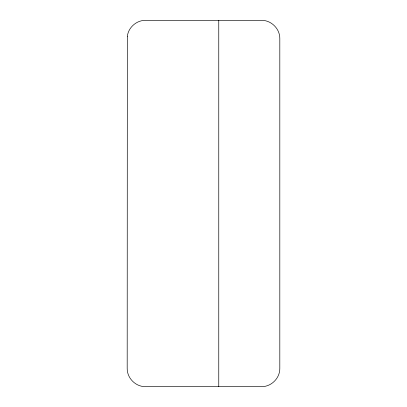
<?xml version="1.0" encoding="UTF-8"?>
<svg xmlns="http://www.w3.org/2000/svg" width="407" height="407" viewBox="0 0 407 407"><rect width="100%" height="100%" fill="white"/><g stroke="black" fill="none" stroke-linecap="round" stroke-linejoin="round"><path stroke-width="0.61" d="M218.763 20.35L218.763 386.65M127.345 36.274L127.188 368.335C126.984 378.123 135.714 386.853 145.502 386.65L261.498 386.65C271.286 386.853 280.016 378.123 279.812 368.335L279.812 38.665C280.016 28.877 271.286 20.147 261.498 20.35L145.502 20.35C136.579 20.208 128.368 27.406 127.345 36.274"/></g></svg>
